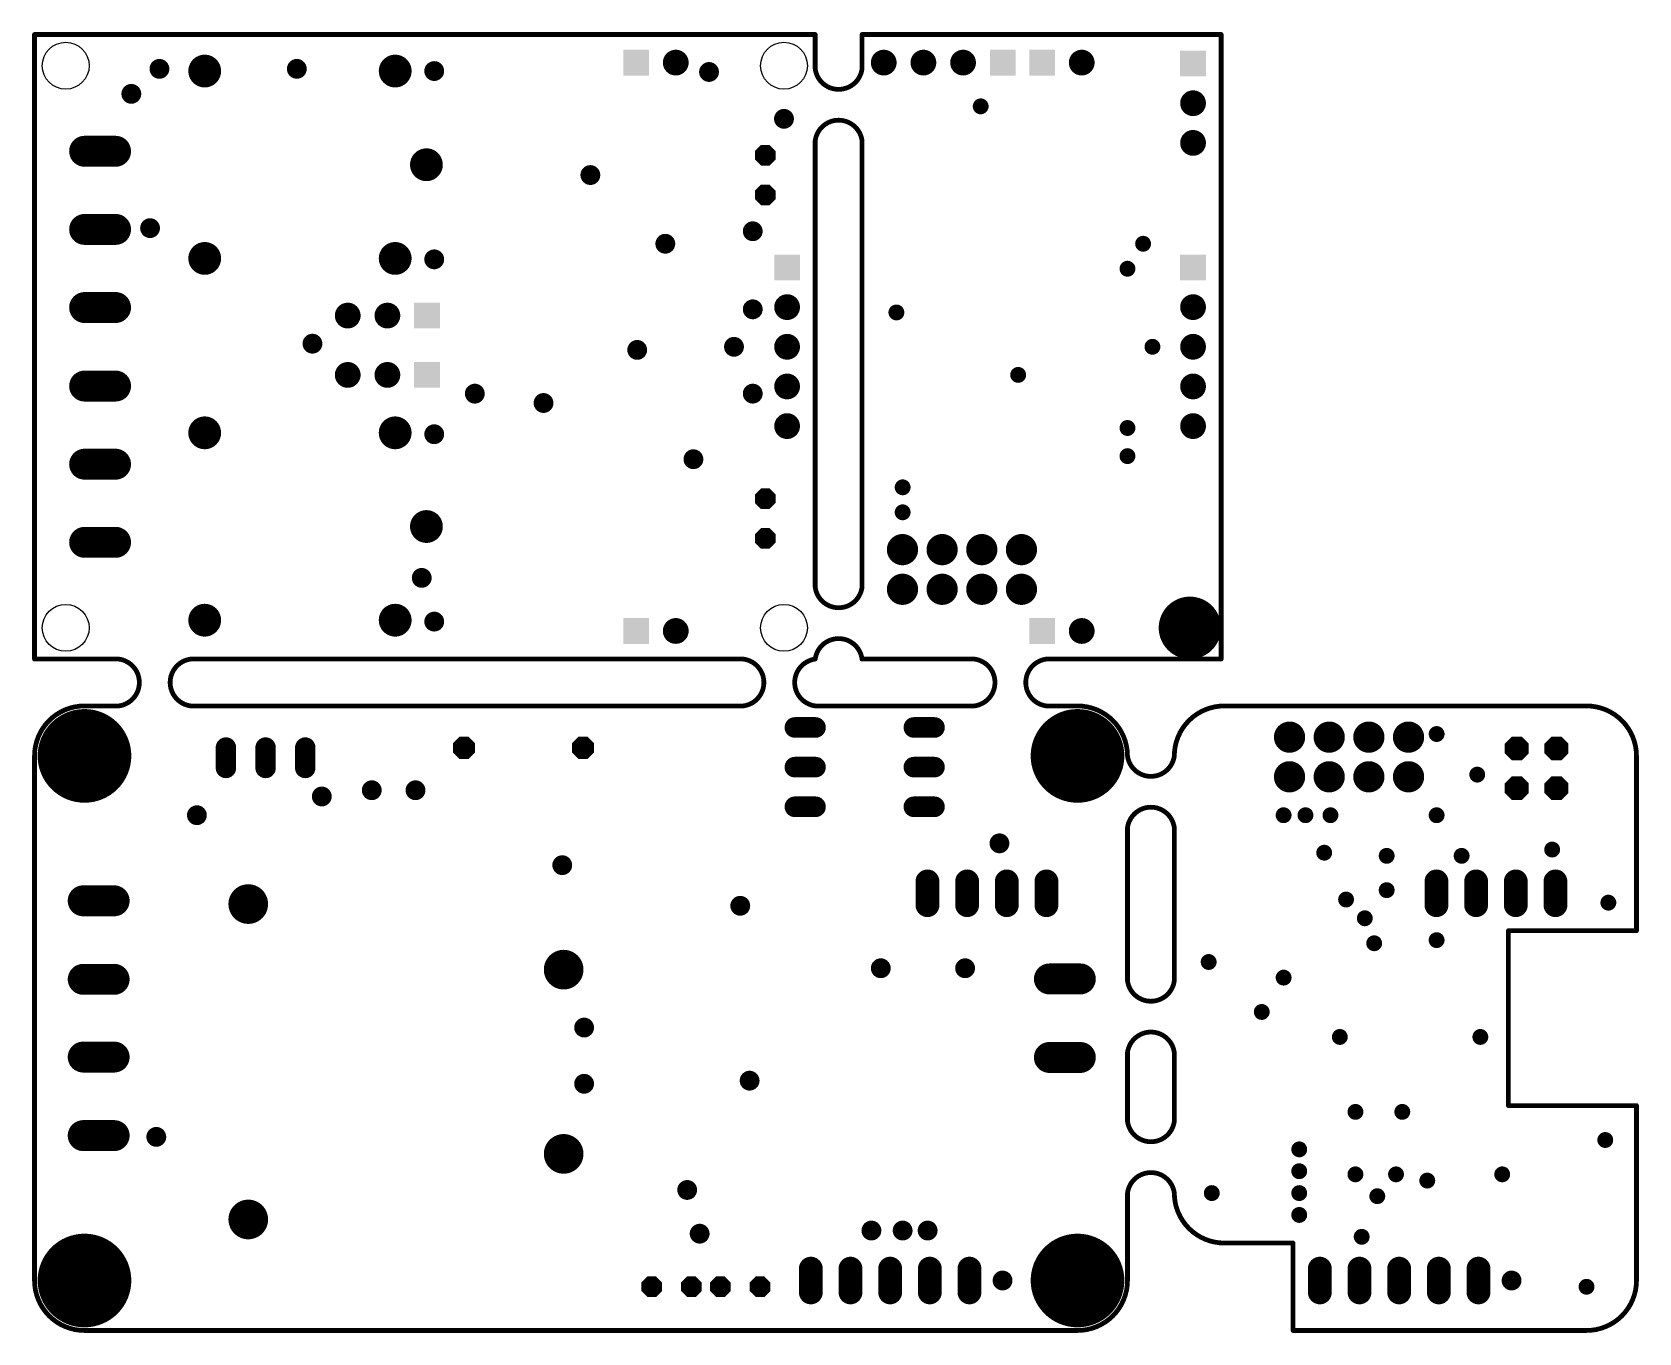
# Model space of a CAD drawing. Extents: x 0 to 103, y 0 to 83.
import ezdxf

# ---------------------------------------------------------------- set-up
doc = ezdxf.new("R2010")
doc.units = 0
for name, color, linetype in [('17', 82, 'CONTINUOUS'), ('18', 82, 'CONTINUOUS'), ('20', 7, 'CONTINUOUS')]:
    doc.layers.add(name, color=color, linetype=linetype)

# ---------------------------------------------------------------- blocks, each defined once
blk = doc.blocks.new('OCTAGONP')
at = {"const_width": 0.5}
blk.add_lwpolyline([(-0.25, -0.1036), (-0.25, 0.1036), (-0.1036, 0.25), (0.1036, 0.25), (0.25, 0.1036), (0.25, -0.1036), (0.1036, -0.25), (-0.1036, -0.25), (-0.25, -0.1036), (-0.25, 0.1036)], dxfattribs=at)
blk = doc.blocks.new('SQUAREP')
blk.add_solid([(-0.5, -0.5), (0.5, -0.5), (-0.5, 0.5), (0.5, 0.5)])
blk = doc.blocks.new('ROUNDP')
at = {"const_width": 0.5}
blk.add_lwpolyline([(0, -0.25, 1), (0, 0.25, 1), (0, -0.25)], format="xyb", dxfattribs=at)
blk = doc.blocks.new('LONGP100')
at = {"const_width": 1}
blk.add_lwpolyline([(-0.5, 0), (0.5, 0)], dxfattribs=at)
at = {"const_width": 0.5}
for points in [[(-0.5, 0.25, 1), (-0.5, -0.25)], [(0.5, -0.25, 1), (0.5, 0.25)]]:
    blk.add_lwpolyline(points, format="xyb", dxfattribs=at)
blk = doc.blocks.new('ROUNDV')
at = {"const_width": 0.5}
blk.add_lwpolyline([(0, -0.25, 1), (0, 0.25, 1), (0, -0.25)], format="xyb", dxfattribs=at)

msp = doc.modelspace()

# ---------------------------------------------------------------- linework, layer by layer
at = {"layer": '20', "const_width": 0.3048}
for points in [[(0, 43), (0, 83)], [(0, 83), (50, 83)], [(50, 83), (50, 80.8)], [(76, 83), (53, 83)], [(53, 83), (53, 80.8)], [(76, 43), (76, 83)], [(50, 47.6), (50, 76.2)], [(53, 76.2), (53, 47.6)], [(5.4, 43), (0, 43)], [(45.4, 43), (10, 43)], [(60.2, 43), (53, 43)], [(64.8, 43), (76, 43)], [(5.4, 40), (3.2, 40)], [(45.4, 40), (10, 40)], [(50, 40), (60.2, 40)], [(64.8, 40), (66.8, 40)], [(99.4, 40), (76.2, 40)], [(0, 36.8), (0, 3.2)], [(102.6, 25.6), (102.6, 36.8)], [(70, 32.2), (70, 22.4)], [(73, 22.4), (73, 32.2)], [(94.4, 14.4), (94.4, 25.6)], [(94.4, 25.6), (102.6, 25.6)], [(70, 17.8), (70, 13.4)], [(73, 17.8), (73, 13.4)], [(102.6, 14.4), (94.4, 14.4)], [(102.6, 3.2), (102.6, 14.4)], [(70, 8.8), (70, 3.2)], [(80.6, 5.6), (76.2, 5.6)], [(80.6, 0), (80.6, 5.6)], [(3.2, 0), (66.8, 0)], [(80.6, 0), (99.4, 0)]]:
    msp.add_lwpolyline(points, dxfattribs=at)
at = {"layer": '20'}
for points, const_width in [([(0.0762, 83, 1), (-0.0762, 83)], 0.1524), ([(0, 83.0762, 1), (0, 82.9238)], 0.1524), ([(50.0762, 83, 1), (49.9238, 83)], 0.1524), ([(50, 82.9238, 1), (50, 83.0762)], 0.1524), ([(53, 83.0762, 1), (53, 82.9238)], 0.1524), ([(53.0762, 83, 1), (52.9238, 83)], 0.1524), ([(76.0762, 83, 1), (75.9238, 83)], 0.1524), ([(76, 82.9238, 1), (76, 83.0762)], 0.1524), ([(50, 80.8, 0.8755), (53, 80.8)], 0.3048), ([(50.0755, 80.8101, 1), (49.9245, 80.7899)], 0.1524), ([(49.9238, 80.8, 1), (50.0762, 80.8)], 0.1524), ([(52.9238, 80.8, 1), (53.0762, 80.8)], 0.1524), ([(53.0755, 80.7899, 1), (52.9245, 80.8101)], 0.1524), ([(53, 76.2, 0.8755), (50, 76.2)], 0.3048), ([(50.0762, 76.2, 1), (49.9238, 76.2)], 0.1524), ([(49.9245, 76.2101, 1), (50.0755, 76.1899)], 0.1524), ([(53.0762, 76.2, 1), (52.9238, 76.2)], 0.1524), ([(52.9245, 76.1899, 1), (53.0755, 76.2101)], 0.1524), ([(50, 47.6, 0.8755), (53, 47.6)], 0.3048), ([(50.0755, 47.6101, 1), (49.9245, 47.5899)], 0.1524), ([(49.9238, 47.6, 1), (50.0762, 47.6)], 0.1524), ([(52.9238, 47.6, 1), (53.0762, 47.6)], 0.1524), ([(53.0755, 47.5899, 1), (52.9245, 47.6101)], 0.1524), ([(53, 43, 0.8755), (50, 43)], 0.3048), ([(0, 43.0762, 1), (0, 42.9238)], 0.1524), ([(-0.0762, 43, 1), (0.0762, 43)], 0.1524), ([(5.4, 40, 0.8755), (5.4, 43)], 0.3048), ([(5.4101, 43.0755, 1), (5.3899, 42.9245)], 0.1524), ([(5.4, 42.9238, 1), (5.4, 43.0762)], 0.1524), ([(10, 43, 0.8755), (10, 40)], 0.3048), ([(10, 43.0762, 1), (10, 42.9238)], 0.1524), ([(10.0101, 42.9245, 1), (9.9899, 43.0755)], 0.1524), ([(45.4, 40, 0.8755), (45.4, 43)], 0.3048), ([(45.4101, 43.0755, 1), (45.3899, 42.9245)], 0.1524), ([(45.4, 42.9238, 1), (45.4, 43.0762)], 0.1524), ([(50, 43, 0.8755), (50, 40)], 0.3048), ([(49.9245, 43.0101, 1), (50.0755, 42.9899)], 0.1524), ([(50.0101, 42.9245, 1), (49.9899, 43.0755)], 0.1524), ([(53, 43.0762, 1), (53, 42.9238)], 0.1524), ([(52.9245, 42.9899, 1), (53.0755, 43.0101)], 0.1524), ([(60.2, 40, 0.8755), (60.2, 43)], 0.3048), ([(60.2101, 43.0755, 1), (60.1899, 42.9245)], 0.1524), ([(60.2, 42.9238, 1), (60.2, 43.0762)], 0.1524), ([(64.8, 43, 0.8755), (64.8, 40)], 0.3048), ([(64.8, 43.0762, 1), (64.8, 42.9238)], 0.1524), ([(64.8101, 42.9245, 1), (64.7899, 43.0755)], 0.1524), ([(75.9238, 43, 1), (76.0762, 43)], 0.1524), ([(76, 42.9238, 1), (76, 43.0762)], 0.1524), ([(3.2, 40, 0.4142), (0, 36.8)], 0.3048), ([(3.2, 40.0762, 1), (3.2, 39.9238)], 0.1524), ([(3.2, 39.9238, 1), (3.2, 40.0762)], 0.1524), ([(5.3899, 40.0755, 1), (5.4101, 39.9245)], 0.1524), ([(5.4, 39.9238, 1), (5.4, 40.0762)], 0.1524), ([(10, 40.0762, 1), (10, 39.9238)], 0.1524), ([(9.9899, 39.9245, 1), (10.0101, 40.0755)], 0.1524), ([(45.3899, 40.0755, 1), (45.4101, 39.9245)], 0.1524), ([(45.4, 39.9238, 1), (45.4, 40.0762)], 0.1524), ([(50, 40.0762, 1), (50, 39.9238)], 0.1524), ([(49.9899, 39.9245, 1), (50.0101, 40.0755)], 0.1524), ([(60.1899, 40.0755, 1), (60.2101, 39.9245)], 0.1524), ([(60.2, 39.9238, 1), (60.2, 40.0762)], 0.1524), ([(64.8, 40.0762, 1), (64.8, 39.9238)], 0.1524), ([(64.7899, 39.9245, 1), (64.8101, 40.0755)], 0.1524), ([(70, 36.8, 0.4142), (66.8, 40)], 0.3048), ([(66.8, 40.0762, 1), (66.8, 39.9238)], 0.1524), ([(66.8, 39.9238, 1), (66.8, 40.0762)], 0.1524), ([(76.2, 40, 0.4142), (73, 36.8)], 0.3048), ([(76.2, 40.0762, 1), (76.2, 39.9238)], 0.1524), ([(76.2, 39.9238, 1), (76.2, 40.0762)], 0.1524), ([(102.6, 36.8, 0.4142), (99.4, 40)], 0.3048), ([(99.4, 40.0762, 1), (99.4, 39.9238)], 0.1524), ([(99.4, 39.9238, 1), (99.4, 40.0762)], 0.1524), ([(0.0762, 36.8, 1), (-0.0762, 36.8)], 0.1524), ([(-0.0762, 36.8, 1), (0.0762, 36.8)], 0.1524), ([(70, 36.8, 0.8755), (73, 36.8)], 0.3048), ([(70.0755, 36.8101, 1), (69.9245, 36.7899)], 0.1524), ([(69.9238, 36.8, 1), (70.0762, 36.8)], 0.1524), ([(72.9238, 36.8, 1), (73.0762, 36.8)], 0.1524), ([(73.0755, 36.7899, 1), (72.9245, 36.8101)], 0.1524), ([(102.6762, 36.8, 1), (102.5238, 36.8)], 0.1524), ([(102.5238, 36.8, 1), (102.6762, 36.8)], 0.1524), ([(73, 32.2, 0.8755), (70, 32.2)], 0.3048), ([(70.0762, 32.2, 1), (69.9238, 32.2)], 0.1524), ([(69.9245, 32.2101, 1), (70.0755, 32.1899)], 0.1524), ([(73.0762, 32.2, 1), (72.9238, 32.2)], 0.1524), ([(72.9245, 32.1899, 1), (73.0755, 32.2101)], 0.1524), ([(94.4762, 25.6, 1), (94.3238, 25.6)], 0.1524), ([(94.4, 25.6762, 1), (94.4, 25.5238)], 0.1524), ([(102.6, 25.5238, 1), (102.6, 25.6762)], 0.1524), ([(102.5238, 25.6, 1), (102.6762, 25.6)], 0.1524), ([(70, 22.4, 0.8755), (73, 22.4)], 0.3048), ([(70.0755, 22.4101, 1), (69.9245, 22.3899)], 0.1524), ([(69.9238, 22.4, 1), (70.0762, 22.4)], 0.1524), ([(72.9238, 22.4, 1), (73.0762, 22.4)], 0.1524), ([(73.0755, 22.3899, 1), (72.9245, 22.4101)], 0.1524), ([(73, 17.8, 0.8755), (70, 17.8)], 0.3048), ([(70.0762, 17.8, 1), (69.9238, 17.8)], 0.1524), ([(69.9245, 17.8101, 1), (70.0755, 17.7899)], 0.1524), ([(73.0762, 17.8, 1), (72.9238, 17.8)], 0.1524), ([(72.9245, 17.7899, 1), (73.0755, 17.8101)], 0.1524), ([(94.4, 14.4762, 1), (94.4, 14.3238)], 0.1524), ([(94.3238, 14.4, 1), (94.4762, 14.4)], 0.1524), ([(102.6762, 14.4, 1), (102.5238, 14.4)], 0.1524), ([(102.6, 14.3238, 1), (102.6, 14.4762)], 0.1524), ([(70, 13.4, 0.8755), (73, 13.4)], 0.3048), ([(70.0755, 13.4101, 1), (69.9245, 13.3899)], 0.1524), ([(69.9238, 13.4, 1), (70.0762, 13.4)], 0.1524), ([(72.9238, 13.4, 1), (73.0762, 13.4)], 0.1524), ([(73.0755, 13.3899, 1), (72.9245, 13.4101)], 0.1524), ([(73, 8.8, 0.8755), (70, 8.8)], 0.3048), ([(70.0762, 8.8, 1), (69.9238, 8.8)], 0.1524), ([(69.9245, 8.8101, 1), (70.0755, 8.7899)], 0.1524), ([(73, 8.8, 0.4142), (76.2, 5.6)], 0.3048), ([(73.0762, 8.8, 1), (72.9238, 8.8)], 0.1524), ([(72.9245, 8.7899, 1), (73.0755, 8.8101)], 0.1524), ([(76.2, 5.6762, 1), (76.2, 5.5238)], 0.1524), ([(76.2, 5.5238, 1), (76.2, 5.6762)], 0.1524), ([(80.6762, 5.6, 1), (80.5238, 5.6)], 0.1524), ([(80.6, 5.5238, 1), (80.6, 5.6762)], 0.1524), ([(0, 3.2, 0.4142), (3.2, 0)], 0.3048), ([(0.0762, 3.2, 1), (-0.0762, 3.2)], 0.1524), ([(-0.0762, 3.2, 1), (0.0762, 3.2)], 0.1524), ([(66.8, 0, 0.4142), (70, 3.2)], 0.3048), ([(70.0762, 3.2, 1), (69.9238, 3.2)], 0.1524), ([(69.9238, 3.2, 1), (70.0762, 3.2)], 0.1524), ([(99.4, 0, 0.4142), (102.6, 3.2)], 0.3048), ([(102.6762, 3.2, 1), (102.5238, 3.2)], 0.1524), ([(102.5238, 3.2, 1), (102.6762, 3.2)], 0.1524), ([(3.2, 0.0762, 1), (3.2, -0.0762)], 0.1524), ([(3.2, -0.0762, 1), (3.2, 0.0762)], 0.1524), ([(66.8, 0.0762, 1), (66.8, -0.0762)], 0.1524), ([(66.8, -0.0762, 1), (66.8, 0.0762)], 0.1524), ([(80.6, 0.0762, 1), (80.6, -0.0762)], 0.1524), ([(80.5238, 0, 1), (80.6762, 0)], 0.1524), ([(99.4, 0.0762, 1), (99.4, -0.0762)], 0.1524), ([(99.4, -0.0762, 1), (99.4, 0.0762)], 0.1524)]:
    msp.add_lwpolyline(points, format="xyb", dxfattribs=dict(at, const_width=const_width))
for centre in [(2, 81), (48, 81), (2, 45), (48, 45), (74, 45)]:
    msp.add_circle(centre, 1.5, dxfattribs=at)

# ---------------------------------------------------------------- block references
at = {"layer": '17'}
for name, p, xscale, yscale, rotation in [('ROUNDP', (10.9, 80.66), 2.1, 2.1, 180), ('ROUNDP', (10.9, 80.66), 2.1, 2.1, 180), ('ROUNDP', (23.1, 80.66), 2.1, 2.1, 180), ('ROUNDP', (23.1, 80.66), 2.1, 2.1, 180), ('SQUAREP', (38.53, 81.2), 1.651, 1.651, 90), ('SQUAREP', (38.53, 81.2), 1.651, 1.651, 90), ('ROUNDP', (41.07, 81.2), 1.651, 1.651, 90), ('ROUNDP', (41.07, 81.2), 1.651, 1.651, 90), ('ROUNDP', (54.39, 81.2), 1.651, 1.651, 270), ('ROUNDP', (54.39, 81.2), 1.651, 1.651, 270), ('ROUNDP', (56.93, 81.2), 1.651, 1.651, 270), ('ROUNDP', (56.93, 81.2), 1.651, 1.651, 270), ('ROUNDP', (59.47, 81.2), 1.651, 1.651, 270), ('ROUNDP', (59.47, 81.2), 1.651, 1.651, 270), ('SQUAREP', (62.01, 81.2), 1.651, 1.651, 270), ('SQUAREP', (62.01, 81.2), 1.651, 1.651, 270), ('SQUAREP', (64.53, 81.2), 1.651, 1.651, 90), ('SQUAREP', (64.53, 81.2), 1.651, 1.651, 90), ('ROUNDP', (67.07, 81.2), 1.651, 1.651, 90), ('ROUNDP', (67.07, 81.2), 1.651, 1.651, 90), ('ROUNDP', (25.1, 74.66), 2.1, 2.1, 180), ('ROUNDP', (25.1, 74.66), 2.1, 2.1, 180), ('OCTAGONP', (46.8, 75.27), 1.3208, 1.3208, 270), ('OCTAGONP', (46.8, 75.27), 1.3208, 1.3208, 270), ('OCTAGONP', (46.8, 72.73), 1.3208, 1.3208, 270), ('OCTAGONP', (46.8, 72.73), 1.3208, 1.3208, 270), ('ROUNDP', (10.9, 68.66), 2.1, 2.1, 180), ('ROUNDP', (10.9, 68.66), 2.1, 2.1, 180), ('ROUNDP', (23.1, 68.66), 2.1, 2.1, 180), ('ROUNDP', (23.1, 68.66), 2.1, 2.1, 180), ('ROUNDP', (20.06, 65), 1.651, 1.651, 270), ('ROUNDP', (20.06, 65), 1.651, 1.651, 270), ('ROUNDP', (22.6, 65), 1.651, 1.651, 270), ('ROUNDP', (22.6, 65), 1.651, 1.651, 270), ('SQUAREP', (25.14, 65), 1.651, 1.651, 270), ('SQUAREP', (25.14, 65), 1.651, 1.651, 270), ('ROUNDP', (20.06, 61.2), 1.651, 1.651, 270), ('ROUNDP', (20.06, 61.2), 1.651, 1.651, 270), ('ROUNDP', (22.6, 61.2), 1.651, 1.651, 270), ('ROUNDP', (22.6, 61.2), 1.651, 1.651, 270), ('SQUAREP', (25.14, 61.2), 1.651, 1.651, 270), ('SQUAREP', (25.14, 61.2), 1.651, 1.651, 270), ('ROUNDP', (10.9, 57.49), 2.1, 2.1, 180), ('ROUNDP', (10.9, 57.49), 2.1, 2.1, 180), ('ROUNDP', (23.1, 57.49), 2.1, 2.1, 180), ('ROUNDP', (23.1, 57.49), 2.1, 2.1, 180), ('OCTAGONP', (46.8, 53.27), 1.3208, 1.3208, 90), ('OCTAGONP', (46.8, 53.27), 1.3208, 1.3208, 90), ('ROUNDP', (25.1, 51.49), 2.1, 2.1, 180), ('ROUNDP', (25.1, 51.49), 2.1, 2.1, 180), ('OCTAGONP', (46.8, 50.73), 1.3208, 1.3208, 90), ('OCTAGONP', (46.8, 50.73), 1.3208, 1.3208, 90), ('ROUNDP', (10.9, 45.49), 2.1, 2.1, 180), ('ROUNDP', (10.9, 45.49), 2.1, 2.1, 180), ('ROUNDP', (23.1, 45.49), 2.1, 2.1, 180), ('ROUNDP', (23.1, 45.49), 2.1, 2.1, 180), ('SQUAREP', (38.53, 44.8), 1.651, 1.651, 90), ('SQUAREP', (38.53, 44.8), 1.651, 1.651, 90), ('ROUNDP', (41.07, 44.8), 1.651, 1.651, 90), ('ROUNDP', (41.07, 44.8), 1.651, 1.651, 90), ('SQUAREP', (64.53, 44.8), 1.651, 1.651, 90), ('SQUAREP', (64.53, 44.8), 1.651, 1.651, 90), ('ROUNDP', (67.07, 44.8), 1.651, 1.651, 90), ('ROUNDP', (67.07, 44.8), 1.651, 1.651, 90), ('LONGP100', (49.36, 38.62), 1.3208, 1.3208, 180), ('LONGP100', (49.36, 38.62), 1.3208, 1.3208, 180), ('LONGP100', (56.98, 38.62), 1.3208, 1.3208, 180), ('LONGP100', (56.98, 38.62), 1.3208, 1.3208, 180), ('ROUNDP', (80.38, 38), 2, 2, 180), ('ROUNDP', (80.38, 38), 2, 2, 180), ('ROUNDP', (82.92, 38), 2, 2, 180), ('ROUNDP', (82.92, 38), 2, 2, 180), ('ROUNDP', (85.46, 38), 2, 2, 180), ('ROUNDP', (85.46, 38), 2, 2, 180), ('ROUNDP', (88, 38), 2, 2, 180), ('ROUNDP', (88, 38), 2, 2, 180), ('LONGP100', (12.26, 36.68), 1.308, 1.308, 90), ('LONGP100', (12.26, 36.68), 1.308, 1.308, 90), ('LONGP100', (14.8, 36.68), 1.308, 1.308, 90), ('LONGP100', (14.8, 36.68), 1.308, 1.308, 90), ('LONGP100', (17.34, 36.68), 1.308, 1.308, 90), ('LONGP100', (17.34, 36.68), 1.308, 1.308, 90), ('OCTAGONP', (27.51, 37.32), 1.4224, 1.4224, 180), ('OCTAGONP', (27.51, 37.32), 1.4224, 1.4224, 180), ('OCTAGONP', (35.13, 37.32), 1.4224, 1.4224, 180), ('OCTAGONP', (35.13, 37.32), 1.4224, 1.4224, 180), ('LONGP100', (49.36, 36.08), 1.3208, 1.3208, 180), ('LONGP100', (49.36, 36.08), 1.3208, 1.3208, 180), ('LONGP100', (56.98, 36.08), 1.3208, 1.3208, 180), ('LONGP100', (56.98, 36.08), 1.3208, 1.3208, 180), ('ROUNDP', (80.38, 35.46), 2, 2, 180), ('ROUNDP', (80.38, 35.46), 2, 2, 180), ('ROUNDP', (82.92, 35.46), 2, 2, 180), ('ROUNDP', (82.92, 35.46), 2, 2, 180), ('ROUNDP', (85.46, 35.46), 2, 2, 180), ('ROUNDP', (85.46, 35.46), 2, 2, 180), ('ROUNDP', (88, 35.46), 2, 2, 180), ('ROUNDP', (88, 35.46), 2, 2, 180), ('LONGP100', (49.36, 33.54), 1.3208, 1.3208, 180), ('LONGP100', (49.36, 33.54), 1.3208, 1.3208, 180), ('LONGP100', (56.98, 33.54), 1.3208, 1.3208, 180), ('LONGP100', (56.98, 33.54), 1.3208, 1.3208, 180), ('LONGP100', (57.19, 28), 1.524, 1.524, 270), ('LONGP100', (57.19, 28), 1.524, 1.524, 270), ('LONGP100', (59.73, 28), 1.524, 1.524, 270), ('LONGP100', (59.73, 28), 1.524, 1.524, 270), ('LONGP100', (62.27, 28), 1.524, 1.524, 270), ('LONGP100', (62.27, 28), 1.524, 1.524, 270), ('LONGP100', (64.81, 28), 1.524, 1.524, 270), ('LONGP100', (64.81, 28), 1.524, 1.524, 270), ('LONGP100', (89.79, 28), 1.524, 1.524, 270), ('LONGP100', (89.79, 28), 1.524, 1.524, 270), ('LONGP100', (92.33, 28), 1.524, 1.524, 270), ('LONGP100', (92.33, 28), 1.524, 1.524, 270), ('LONGP100', (94.87, 28), 1.524, 1.524, 270), ('LONGP100', (94.87, 28), 1.524, 1.524, 270), ('LONGP100', (97.41, 28), 1.524, 1.524, 270), ('LONGP100', (97.41, 28), 1.524, 1.524, 270), ('LONGP100', (4.11, 27.5184), 1.9812, 1.9812, 180), ('LONGP100', (4.11, 27.5184), 1.9812, 1.9812, 180), ('ROUNDP', (13.69, 27.31), 2.54, 2.54, 90), ('ROUNDP', (13.69, 27.31), 2.54, 2.54, 90), ('ROUNDP', (33.89, 23.11), 2.54, 2.54, 90), ('ROUNDP', (33.89, 23.11), 2.54, 2.54, 90), ('LONGP100', (4.11, 22.4892), 1.9812, 1.9812, 180), ('LONGP100', (4.11, 22.4892), 1.9812, 1.9812, 180), ('LONGP100', (4.11, 17.5108), 1.9812, 1.9812, 180), ('LONGP100', (4.11, 17.5108), 1.9812, 1.9812, 180), ('LONGP100', (4.11, 12.4816), 1.9812, 1.9812, 180), ('LONGP100', (4.11, 12.4816), 1.9812, 1.9812, 180), ('ROUNDP', (33.89, 11.31), 2.54, 2.54, 90), ('ROUNDP', (33.89, 11.31), 2.54, 2.54, 90), ('ROUNDP', (13.69, 7.11), 2.54, 2.54, 90), ('ROUNDP', (13.69, 7.11), 2.54, 2.54, 90), ('LONGP100', (49.72, 3.2), 1.524, 1.524, 90), ('LONGP100', (49.72, 3.2), 1.524, 1.524, 90), ('LONGP100', (52.26, 3.2), 1.524, 1.524, 90), ('LONGP100', (52.26, 3.2), 1.524, 1.524, 90), ('LONGP100', (54.8, 3.2), 1.524, 1.524, 90), ('LONGP100', (54.8, 3.2), 1.524, 1.524, 90), ('LONGP100', (57.34, 3.2), 1.524, 1.524, 90), ('LONGP100', (57.34, 3.2), 1.524, 1.524, 90), ('LONGP100', (59.88, 3.2), 1.524, 1.524, 90), ('LONGP100', (59.88, 3.2), 1.524, 1.524, 90), ('LONGP100', (82.32, 3.2), 1.524, 1.524, 90), ('LONGP100', (82.32, 3.2), 1.524, 1.524, 90), ('LONGP100', (84.86, 3.2), 1.524, 1.524, 90), ('LONGP100', (84.86, 3.2), 1.524, 1.524, 90), ('LONGP100', (87.4, 3.2), 1.524, 1.524, 90), ('LONGP100', (87.4, 3.2), 1.524, 1.524, 90), ('LONGP100', (89.94, 3.2), 1.524, 1.524, 90), ('LONGP100', (89.94, 3.2), 1.524, 1.524, 90), ('LONGP100', (92.48, 3.2), 1.524, 1.524, 90), ('LONGP100', (92.48, 3.2), 1.524, 1.524, 90), ('OCTAGONP', (43.93, 2.8), 1.3208, 1.3208, 180), ('OCTAGONP', (43.93, 2.8), 1.3208, 1.3208, 180), ('OCTAGONP', (46.47, 2.8), 1.3208, 1.3208, 180), ('OCTAGONP', (46.47, 2.8), 1.3208, 1.3208, 180)]:
    msp.add_blockref(name, p, dxfattribs=dict(at, xscale=xscale, yscale=yscale, rotation=rotation))
for name, p, xscale, yscale in [('SQUAREP', (74.2, 81.14), 1.651, 1.651), ('SQUAREP', (74.2, 81.14), 1.651, 1.651), ('ROUNDP', (74.2, 78.6), 1.651, 1.651), ('ROUNDP', (74.2, 78.6), 1.651, 1.651), ('LONGP100', (4.2, 75.5222), 1.9812, 1.9812), ('LONGP100', (4.2, 75.5222), 1.9812, 1.9812), ('ROUNDP', (74.2, 76.06), 1.651, 1.651), ('ROUNDP', (74.2, 76.06), 1.651, 1.651), ('LONGP100', (4.2, 70.5184), 1.9812, 1.9812), ('LONGP100', (4.2, 70.5184), 1.9812, 1.9812), ('SQUAREP', (48.2, 68.08), 1.651, 1.651), ('SQUAREP', (48.2, 68.08), 1.651, 1.651), ('SQUAREP', (74.2, 68.08), 1.651, 1.651), ('SQUAREP', (74.2, 68.08), 1.651, 1.651), ('LONGP100', (4.2, 65.5146), 1.9812, 1.9812), ('LONGP100', (4.2, 65.5146), 1.9812, 1.9812), ('ROUNDP', (48.2, 65.54), 1.651, 1.651), ('ROUNDP', (48.2, 65.54), 1.651, 1.651), ('ROUNDP', (74.2, 65.54), 1.651, 1.651), ('ROUNDP', (74.2, 65.54), 1.651, 1.651), ('ROUNDP', (48.2, 63), 1.651, 1.651), ('ROUNDP', (48.2, 63), 1.651, 1.651), ('ROUNDP', (74.2, 63), 1.651, 1.651), ('ROUNDP', (74.2, 63), 1.651, 1.651), ('LONGP100', (4.2, 60.4854), 1.9812, 1.9812), ('LONGP100', (4.2, 60.4854), 1.9812, 1.9812), ('ROUNDP', (48.2, 60.46), 1.651, 1.651), ('ROUNDP', (48.2, 60.46), 1.651, 1.651), ('ROUNDP', (74.2, 60.46), 1.651, 1.651), ('ROUNDP', (74.2, 60.46), 1.651, 1.651), ('ROUNDP', (48.2, 57.92), 1.651, 1.651), ('ROUNDP', (48.2, 57.92), 1.651, 1.651), ('ROUNDP', (74.2, 57.92), 1.651, 1.651), ('ROUNDP', (74.2, 57.92), 1.651, 1.651), ('LONGP100', (4.2, 55.4816), 1.9812, 1.9812), ('LONGP100', (4.2, 55.4816), 1.9812, 1.9812), ('LONGP100', (4.2, 50.4778), 1.9812, 1.9812), ('LONGP100', (4.2, 50.4778), 1.9812, 1.9812), ('ROUNDP', (55.59, 50.01), 2, 2), ('ROUNDP', (55.59, 50.01), 2, 2), ('ROUNDP', (58.13, 50.01), 2, 2), ('ROUNDP', (58.13, 50.01), 2, 2), ('ROUNDP', (60.67, 50.01), 2, 2), ('ROUNDP', (60.67, 50.01), 2, 2), ('ROUNDP', (63.21, 50.01), 2, 2), ('ROUNDP', (63.21, 50.01), 2, 2), ('ROUNDP', (55.59, 47.47), 2, 2), ('ROUNDP', (55.59, 47.47), 2, 2), ('ROUNDP', (58.13, 47.47), 2, 2), ('ROUNDP', (58.13, 47.47), 2, 2), ('ROUNDP', (60.67, 47.47), 2, 2), ('ROUNDP', (60.67, 47.47), 2, 2), ('ROUNDP', (63.21, 47.47), 2, 2), ('ROUNDP', (63.21, 47.47), 2, 2), ('OCTAGONP', (94.93, 37.27), 1.524, 1.524), ('OCTAGONP', (94.93, 37.27), 1.524, 1.524), ('OCTAGONP', (97.47, 37.27), 1.524, 1.524), ('OCTAGONP', (97.47, 37.27), 1.524, 1.524), ('OCTAGONP', (94.93, 34.73), 1.524, 1.524), ('OCTAGONP', (94.93, 34.73), 1.524, 1.524), ('OCTAGONP', (97.47, 34.73), 1.524, 1.524), ('OCTAGONP', (97.47, 34.73), 1.524, 1.524), ('LONGP100', (65.99, 22.5146), 1.9812, 1.9812), ('LONGP100', (65.99, 22.5146), 1.9812, 1.9812), ('LONGP100', (65.99, 17.4854), 1.9812, 1.9812), ('LONGP100', (65.99, 17.4854), 1.9812, 1.9812), ('OCTAGONP', (39.53, 2.8), 1.3208, 1.3208), ('OCTAGONP', (39.53, 2.8), 1.3208, 1.3208), ('OCTAGONP', (42.07, 2.8), 1.3208, 1.3208), ('OCTAGONP', (42.07, 2.8), 1.3208, 1.3208)]:
    msp.add_blockref(name, p, dxfattribs=dict(at, xscale=xscale, yscale=yscale))
at = {"layer": '18'}
for p, xscale, yscale in [((8, 80.8), 1.27, 1.27), ((16.8, 80.8), 1.27, 1.27), ((25.6, 80.66), 1.27, 1.27), ((43.2, 80.6), 1.27, 1.27), ((6.2, 79.2), 1.27, 1.27), ((48, 77.6), 1.27, 1.27), ((60.6, 78.4), 1.016, 1.016), ((35.6, 74), 1.27, 1.27), ((7.4, 70.6), 1.27, 1.27), ((46, 70.4), 1.27, 1.27), ((40.4, 69.6), 1.27, 1.27), ((71, 69.6), 1.016, 1.016), ((25.6, 68.6), 1.27, 1.27), ((70, 68), 1.016, 1.016), ((46, 65.4), 1.27, 1.27), ((55.2, 65.2), 1.016, 1.016), ((17.8, 63.2), 1.27, 1.27), ((38.6, 62.8), 1.27, 1.27), ((44.8, 63), 1.27, 1.27), ((71.6, 63), 1.016, 1.016), ((63, 61.2), 1.016, 1.016), ((28.2, 60), 1.27, 1.27), ((32.6, 59.4), 1.27, 1.27), ((46, 60), 1.27, 1.27), ((25.6, 57.4), 1.27, 1.27), ((70, 57.8), 1.016, 1.016), ((42.2, 55.8), 1.27, 1.27), ((70, 56), 1.016, 1.016), ((55.6, 54), 1.016, 1.016), ((55.6, 52.4), 1.016, 1.016), ((24.8, 48.2), 1.27, 1.27), ((74, 45), 4, 4), ((25.6, 45.4), 1.27, 1.27), ((3.2, 36.8), 6, 6), ((66.8, 36.8), 6, 6), ((89.8, 38.2), 1.016, 1.016), ((92.4, 35.6), 1.016, 1.016), ((21.6, 34.6), 1.27, 1.27), ((24.4, 34.6), 1.27, 1.27), ((18.4, 34.2), 1.27, 1.27), ((10.4, 33), 1.27, 1.27), ((80, 33), 1.016, 1.016), ((81.4, 33), 1.016, 1.016), ((83, 33), 1.016, 1.016), ((89.8, 33), 1.016, 1.016), ((61.8, 31.2), 1.27, 1.27), ((82.6, 30.6), 1.016, 1.016), ((86.6, 30.4), 1.016, 1.016), ((91.4, 30.4), 1.016, 1.016), ((97.2, 30.8), 1.016, 1.016), ((33.8, 29.8), 1.27, 1.27), ((45.2, 27.2), 1.27, 1.27), ((84, 27.6), 1.016, 1.016), ((86.6, 28.2), 1.016, 1.016), ((100.8, 27.4), 1.016, 1.016), ((85.2, 26.4), 1.016, 1.016), ((85.8, 24.8), 1.016, 1.016), ((89.8, 25), 1.016, 1.016), ((54.2, 23.2), 1.27, 1.27), ((59.6, 23.2), 1.27, 1.27), ((75.2, 23.6), 1.016, 1.016), ((80, 22.6), 1.016, 1.016), ((78.6, 20.4), 1.016, 1.016), ((35.2, 19.4), 1.27, 1.27), ((83.6, 18.8), 1.016, 1.016), ((92.6, 18.8), 1.016, 1.016), ((45.8, 16), 1.27, 1.27), ((35.2, 15.8), 1.27, 1.27), ((84.6, 14), 1.016, 1.016), ((87.6, 14), 1.016, 1.016), ((7.8, 12.4), 1.27, 1.27), ((100.6, 12.2), 1.016, 1.016), ((81, 11.6), 1.016, 1.016), ((81, 10.2), 1.016, 1.016), ((84.6, 10), 1.016, 1.016), ((87.2, 10), 1.016, 1.016), ((94, 10), 1.016, 1.016), ((41.8, 9), 1.27, 1.27), ((75.4, 8.8), 1.016, 1.016), ((81, 8.8), 1.016, 1.016), ((89.2, 9.6), 1.016, 1.016), ((86, 8.6), 1.016, 1.016), ((81, 7.4), 1.016, 1.016), ((3.2, 3.2), 6, 6), ((42.6, 6.2), 1.27, 1.27), ((53.6, 6.4), 1.27, 1.27), ((55.6, 6.4), 1.27, 1.27), ((57.2, 6.4), 1.27, 1.27), ((66.8, 3.2), 6, 6), ((85, 6), 1.016, 1.016), ((62, 3.2), 1.27, 1.27), ((94.6, 3.2), 1.27, 1.27), ((99.4, 2.8), 1.016, 1.016)]:
    msp.add_blockref('ROUNDV', p, dxfattribs=dict(at, xscale=xscale, yscale=yscale))

doc.saveas('drawing.dxf')
